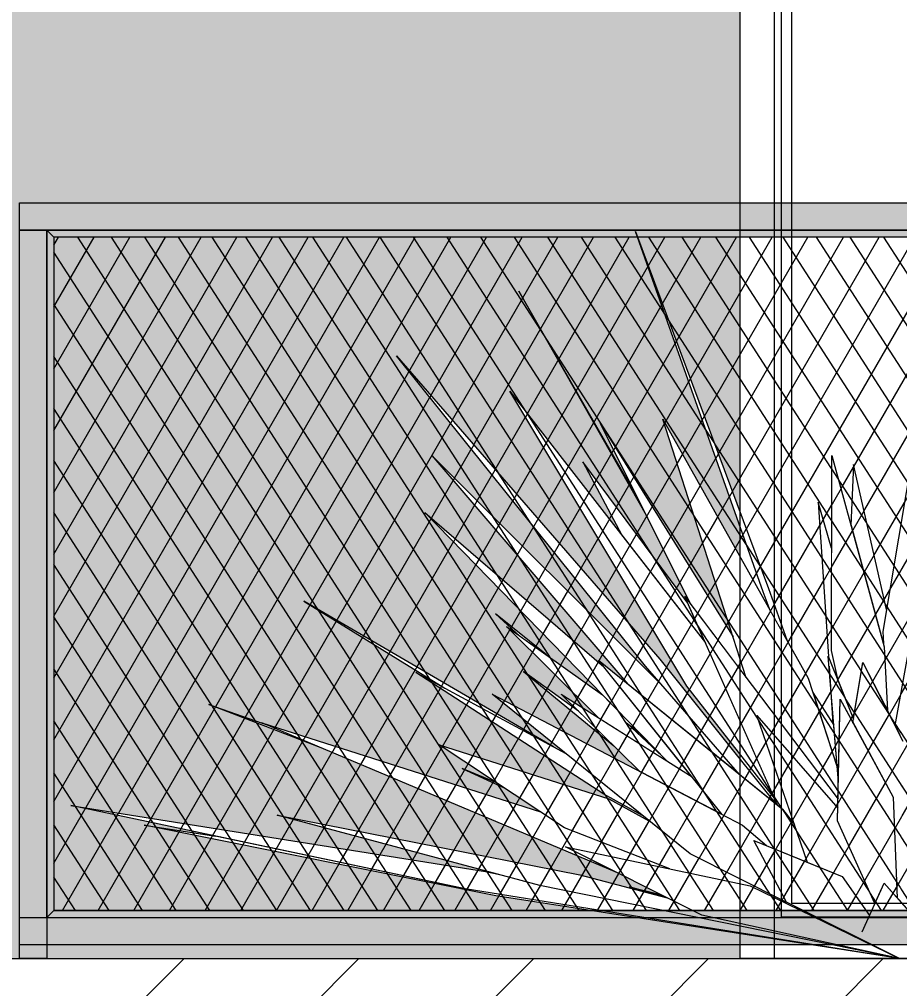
# Model space of a CAD drawing. Header units: metres. Extents: x 476297 to 476657, y 4620828 to 4621206.
# Drawn here: x 476624.046 to 476625.328, y 4621075.902 to 4621077.313 of the extents above; entities that cross this region are included whole.
import ezdxf

# ---------------------------------------------------------------- set-up
doc = ezdxf.new("R2010")
doc.units = ezdxf.units.M
doc.header["$MEASUREMENT"] = 0
doc.set_wipeout_variables(frame=1)
doc.linetypes.add('Wipeout_Contour', pattern=[1, 0, -1])
for name, color, linetype in [('2D Drafting - General_Pen_No__7', 7, 'Continuous'), ('New2D Drafting - General', 7, 'Continuous'), ('New2D Drafting - General_Pen_No__30_Pen_No__9_Pen_No__9', 7, 'Continuous'), ('NewR03_Nakveti', 7, 'Continuous'), ('zoma', 7, 'Continuous')]:
    doc.layers.add(name, color=color, linetype=linetype)
doc.styles.add('GENERATED_STYLE_2', font='arial.ttf')
doc.dimstyles.new('GENERATED_STYLE__1', dxfattribs={"dimtxt": 0.2, "dimasz": 0.064421, "dimexe": 0.18, "dimexo": 0.003, "dimgap": 0.09, "dimtad": 1, "dimtih": 1, "dimtoh": 1, "dimzin": 0, "dimdsep": 46, "dimtxsty": 'GENERATED_STYLE_2', "dimblk": 'ARROWHEAD_2', "dimblk1": 'ARROWHEAD_2', "dimblk2": 'ARROWHEAD_2', "dimcen": 0.09, "dimclrd": 142, "dimclre": 142, "dimclrt": 142, "dimadec": 0, "dimazin": 0, "dimtfac": 1, "dimtdec": 4, "dimtmove": 0, "dimatfit": 3, "dimfxl": 1, "dimtolj": 1, "dimtzin": 0, "dimarcsym": 0})

# ---------------------------------------------------------------- blocks, each defined once
blk = doc.blocks.new('*D30', base_point=(476844.5271, 4621385.791))
at = {"layer": 'zoma', "color": 142, "linetype": 'Continuous', "lineweight": 0, "transparency": 16777216}
for p, q in [((476623.7966, 4621074.3518), (476623.7966, 4621074.4789)), ((476630.6966, 4621074.3518), (476630.6966, 4621074.4789)), ((476623.821, 4621074.4577), (476623.7721, 4621074.373)), ((476630.721, 4621074.4577), (476630.6721, 4621074.373)), ((476623.7966, 4621074.4153), (476630.6966, 4621074.4153))]:
    blk.add_line(p, q, dxfattribs=at)
at = {"layer": 'zoma', "color": 142, "lineweight": 0, "transparency": 16777216, "insert": (476626.9805, 4621074.4553), "char_height": 0.2, "attachment_point": 7, "style": 'GENERATED_STYLE_2'}
blk.add_mtext('\\A1;{\\pql;\\fArial CYR|b0|i0|c204|p34;6,90}', dxfattribs=at)
blk = doc.blocks.new('ARROWHEAD_2')
at = {"color": 0, "linetype": 'Continuous', "lineweight": 0}
for p, q in [((-0.378, -0.655), (0.378, 0.655)), ((0, 0), (-1, 0))]:
    blk.add_line(p, q, dxfattribs=at)

msp = doc.modelspace()

# ---------------------------------------------------------------- hatches: boundary and pattern name
at = {"layer": '2D Drafting - General_Pen_No__7', "linetype": 'Continuous', "lineweight": 0}
h = msp.add_hatch(dxfattribs=at)
h.set_pattern_fill('MASONRY_BLOCK', style=0, pattern_type=2)
h.set_pattern_definition([(45, (476844.52715, 4621385.79104), (-0.12727922, 0.12727922), [])])
h.paths.add_polyline_path([(476604.8831, 4621075.4455), (476604.8831, 4621075.9455), (476656.9229, 4621075.9455), (476656.9229, 4621075.4455)])
at = {"layer": 'New2D Drafting - General_Pen_No__30_Pen_No__9_Pen_No__9', "linetype": 'Continuous', "lineweight": 0}
for color, points in [(252, [(476623.4962, 4621079.1454), (476623.4962, 4621075.9455), (476625.0962, 4621075.9455), (476625.0962, 4621078.4455), (476626.6962, 4621078.4455), (476626.6962, 4621075.9455), (476627.4962, 4621075.9455), (476627.4962, 4621078.4455), (476629.0962, 4621078.4455), (476629.0962, 4621075.9455), (476632.2962, 4621075.9455), (476632.2962, 4621078.4455), (476633.8962, 4621078.4455), (476633.8962, 4621075.9455), (476634.6963, 4621075.9455), (476634.6963, 4621078.4455), (476636.2963, 4621078.4455), (476636.2963, 4621075.9455), (476637.8962, 4621075.9455), (476637.8962, 4621078.4455), (476637.8962, 4621078.4455), (476637.8962, 4621079.1454), (476635.696, 4621079.1454), (476635.696, 4621078.8655), (476631.296, 4621078.8655), (476631.296, 4621079.1454), (476630.0961, 4621079.1454), (476630.0961, 4621078.8655), (476625.6961, 4621078.8655), (476625.6961, 4621079.1454)]), (255, [(476624.0866, 4621075.9455), (476624.0466, 4621075.9455), (476624.0466, 4621077.0055), (476624.0866, 4621077.0055)]), (255, [(476624.0866, 4621077.0055), (476624.0966, 4621076.9955), (476624.0966, 4621076.0155), (476624.0866, 4621076.0055)])]:
    msp.add_hatch(color=color, dxfattribs=at).paths.add_polyline_path(points)

# ---------------------------------------------------------------- linework, layer by layer
at = {"layer": '2D Drafting - General_Pen_No__7', "color": 7, "linetype": 'Continuous', "lineweight": 0, "flags": 128}
msp.add_lwpolyline([(476604.8831, 4621075.4455), (476604.8831, 4621075.9455), (476656.9229, 4621075.9455), (476656.9229, 4621075.4455)], close=True, dxfattribs=at)
at = {"layer": 'New2D Drafting - General_Pen_No__30_Pen_No__9_Pen_No__9', "color": 7, "linetype": 'Continuous', "lineweight": 0, "flags": 128}
msp.add_lwpolyline([(476623.4962, 4621075.9455), (476625.0962, 4621075.9455), (476625.0962, 4621078.4455), (476626.6962, 4621078.4455), (476626.6962, 4621075.9455), (476627.4962, 4621075.9455), (476627.4962, 4621078.4455), (476629.0962, 4621078.4455), (476629.0962, 4621075.9455), (476632.2962, 4621075.9455)], dxfattribs=at)
for points in [[(476624.0866, 4621075.9455), (476624.0466, 4621075.9455), (476624.0466, 4621077.0055), (476624.0866, 4621077.0055)], [(476624.0866, 4621077.0055), (476624.0966, 4621076.9955), (476624.0966, 4621076.0155), (476624.0866, 4621076.0055)]]:
    msp.add_lwpolyline(points, close=True, dxfattribs=at)

# ---------------------------------------------------------------- next in the draw order: wipeouts: each hides what was drawn before it
at = {"color": 254, "linetype": 'Wipeout_Contour', "lineweight": 0, "ltscale": 23227956.52293758}
msp.add_wipeout([(476625.2611, 4621076.6648), (476625.2573, 4621076.5758), (476625.3045, 4621076.404), (476625.3035, 4621076.4218), (476625.3089, 4621076.4536)], dxfattribs=at).dxf.layer = 'NewR03_Nakveti'
at = {"color": 254, "linetype": 'Wipeout_Contour', "lineweight": 0, "ltscale": 13936773.8319458}
msp.add_wipeout([(476624.8139, 4621076.3874), (476624.7399, 4621076.4471), (476624.7751, 4621076.415)], dxfattribs=at).dxf.layer = 'NewR03_Nakveti'
at = {"color": 254, "linetype": 'Wipeout_Contour', "lineweight": 0, "ltscale": 13936773.52242717}
msp.add_wipeout([(476624.7804, 4621076.3631), (476624.9122, 4621076.2549), (476624.8607, 4621076.3055)], dxfattribs=at).dxf.layer = 'NewR03_Nakveti'
at = {"color": 254, "linetype": 'Wipeout_Contour', "lineweight": 0, "ltscale": 13936773.37424339}
msp.add_wipeout([(476624.3223, 4621076.3152), (476624.4882, 4621076.2514), (476624.4096, 4621076.2846)], dxfattribs=at).dxf.layer = 'NewR03_Nakveti'
at = {"color": 254, "linetype": 'Wipeout_Contour', "lineweight": 0, "ltscale": 13936772.9537784}
msp.add_wipeout([(476624.6912, 4621076.2223), (476624.7512, 4621076.1947), (476624.7403, 4621076.2019)], dxfattribs=at).dxf.layer = 'NewR03_Nakveti'
at = {"color": 254, "linetype": 'Wipeout_Contour', "lineweight": 0, "ltscale": 13936772.55051166}
msp.add_wipeout([(476624.935, 4621076.0497), (476624.9886, 4621076.0346), (476624.9801, 4621076.0388)], dxfattribs=at).dxf.layer = 'NewR03_Nakveti'

# ---------------------------------------------------------------- next in the draw order: wipeouts: each hides what was drawn before it
at = {"color": 254, "linetype": 'Wipeout_Contour', "lineweight": 0, "ltscale": 23227955.07039427}
msp.add_wipeout([(476624.3323, 4621076.1238), (476624.2281, 4621076.1397), (476624.7403, 4621076.0368), (476625.3282, 4621075.9456), (476624.6956, 4621076.0471)], dxfattribs=at).dxf.layer = 'NewR03_Nakveti'

# ---------------------------------------------------------------- next in the draw order: wipeouts: each hides what was drawn before it
at = {"color": 254, "linetype": 'Wipeout_Contour', "lineweight": 0, "ltscale": 27873545.62018738}
msp.add_wipeout([(476624.7251, 4621076.072), (476624.1214, 4621076.1683), (476624.6956, 4621076.0471), (476625.3282, 4621075.9456), (476624.8044, 4621076.0518), (476624.7435, 4621076.0682)], dxfattribs=at).dxf.layer = 'NewR03_Nakveti'

# ---------------------------------------------------------------- next in the draw order: linework, layer by layer
at = {"layer": 'NewR03_Nakveti', "color": 116, "linetype": 'Continuous', "lineweight": 0}
msp.add_line((476624.2281, 4621076.1397), (476624.3323, 4621076.1238), dxfattribs=at)

# ---------------------------------------------------------------- next in the draw order: wipeouts: each hides what was drawn before it
at = {"color": 254, "linetype": 'Wipeout_Contour', "lineweight": 0, "ltscale": 27873545.38604416}
msp.add_wipeout([(476624.4219, 4621076.1544), (476624.8044, 4621076.0518), (476625.3282, 4621075.9456), (476625.0404, 4621076.0086), (476624.9895, 4621076.0341), (476624.8624, 4621076.0673)], dxfattribs=at).dxf.layer = 'NewR03_Nakveti'

# ---------------------------------------------------------------- next in the draw order: wipeouts: each hides what was drawn before it
at = {"color": 254, "linetype": 'Wipeout_Contour', "lineweight": 0, "ltscale": 18582363.77944191}
msp.add_wipeout([(476624.8418, 4621076.108), (476625.0404, 4621076.0086), (476625.3282, 4621075.9456), (476625.1106, 4621076.0513)], dxfattribs=at).dxf.layer = 'NewR03_Nakveti'

# ---------------------------------------------------------------- next in the draw order: wipeouts: each hides what was drawn before it
at = {"color": 254, "linetype": 'Wipeout_Contour', "lineweight": 0, "ltscale": 32519135.31181101}
msp.add_wipeout([(476624.3996, 4621076.2888), (476624.9139, 4621076.0717), (476624.9151, 4621076.0714), (476624.8418, 4621076.108), (476624.9934, 4621076.0761), (476624.8404, 4621076.1357), (476624.8052, 4621076.159)], dxfattribs=at).dxf.layer = 'NewR03_Nakveti'
at = {"color": 254, "linetype": 'Wipeout_Contour', "lineweight": 0, "ltscale": 32519135.75753459}
msp.add_wipeout([(476625.2446, 4621076.0649), (476625.116, 4621076.1175), (476625.1633, 4621076.0275), (476625.3282, 4621075.9456), (476625.3236, 4621075.9488), (476625.2736, 4621075.9846), (476625.2843, 4621076.0083)], dxfattribs=at).dxf.layer = 'NewR03_Nakveti'

# ---------------------------------------------------------------- next in the draw order: linework, layer by layer
at = {"layer": 'NewR03_Nakveti', "color": 116, "linetype": 'Continuous', "lineweight": 0}
msp.add_line((476624.3223, 4621076.3152), (476624.4096, 4621076.2846), dxfattribs=at)

# ---------------------------------------------------------------- next in the draw order: wipeouts: each hides what was drawn before it
at = {"color": 254, "linetype": 'Wipeout_Contour', "lineweight": 0, "ltscale": 23227954.03658736}
msp.add_wipeout([(476625.3055, 4621076.0552), (476625.2736, 4621075.9846), (476625.3236, 4621075.9488), (476625.3282, 4621075.9456), (476625.3448, 4621076.0108)], dxfattribs=at).dxf.layer = 'NewR03_Nakveti'

# ---------------------------------------------------------------- next in the draw order: wipeouts: each hides what was drawn before it
at = {"color": 254, "linetype": 'Wipeout_Contour', "lineweight": 0, "ltscale": 46455909.67952587}
msp.add_wipeout([(476624.6579, 4621076.2565), (476624.8404, 4621076.1357), (476624.9934, 4621076.0761), (476625.1106, 4621076.0513), (476625.3282, 4621075.9456), (476625.1633, 4621076.0275), (476625.1631, 4621076.0278), (476625.023, 4621076.0977), (476624.9629, 4621076.1462), (476624.9046, 4621076.1782)], dxfattribs=at).dxf.layer = 'NewR03_Nakveti'

# ---------------------------------------------------------------- next in the draw order: wipeouts: each hides what was drawn before it
at = {"color": 254, "linetype": 'Wipeout_Contour', "lineweight": 0, "ltscale": 32519135.91237884}
msp.add_wipeout([(476625.0994, 4621076.1397), (476624.735, 4621076.3302), (476625.023, 4621076.0977), (476625.1631, 4621076.0278), (476625.1328, 4621076.0856), (476625.116, 4621076.1175), (476625.1345, 4621076.1099)], dxfattribs=at).dxf.layer = 'NewR03_Nakveti'
at = {"color": 254, "linetype": 'Wipeout_Contour', "lineweight": 0, "ltscale": 27873545.34015618}
msp.add_wipeout([(476625.2416, 4621076.3232), (476625.2378, 4621076.146), (476625.2921, 4621076.0256), (476625.3055, 4621076.0552), (476625.3246, 4621076.0336), (476625.3187, 4621076.1805)], dxfattribs=at).dxf.layer = 'NewR03_Nakveti'

# ---------------------------------------------------------------- next in the draw order: linework, layer by layer
at = {"layer": 'NewR03_Nakveti', "color": 116, "linetype": 'Continuous', "lineweight": 0}
for p, q in [((476624.7403, 4621076.0368), (476624.2281, 4621076.1397)), ((476624.7251, 4621076.072), (476624.7435, 4621076.0682)), ((476624.9151, 4621076.0714), (476624.9139, 4621076.0717)), ((476624.8624, 4621076.0673), (476624.9895, 4621076.0341)), ((476624.9886, 4621076.0346), (476624.935, 4621076.0497)), ((476624.935, 4621076.0497), (476624.9801, 4621076.0388))]:
    msp.add_line(p, q, dxfattribs=at)

# ---------------------------------------------------------------- next in the draw order: wipeouts: each hides what was drawn before it
at = {"color": 254, "linetype": 'Wipeout_Contour', "lineweight": 0, "ltscale": 13936773.53462206}
msp.add_wipeout([(476624.4604, 4621076.4656), (476624.6658, 4621076.339), (476624.824, 4621076.2535)], dxfattribs=at).dxf.layer = 'NewR03_Nakveti'

# ---------------------------------------------------------------- next in the draw order: linework, layer by layer
at = {"layer": 'NewR03_Nakveti', "color": 116, "linetype": 'Continuous', "lineweight": 0}
msp.add_line((476624.4882, 4621076.2514), (476624.3223, 4621076.3152), dxfattribs=at)

# ---------------------------------------------------------------- next in the draw order: wipeouts: each hides what was drawn before it
at = {"color": 254, "linetype": 'Wipeout_Contour', "lineweight": 0, "ltscale": 18582363.99534116}
msp.add_wipeout([(476624.6236, 4621076.3618), (476624.8974, 4621076.1849), (476624.9537, 4621076.1536), (476624.842, 4621076.2438)], dxfattribs=at).dxf.layer = 'NewR03_Nakveti'

# ---------------------------------------------------------------- next in the draw order: linework, layer by layer
at = {"layer": 'NewR03_Nakveti', "color": 116, "linetype": 'Continuous', "lineweight": 0}
msp.add_line((476624.8044, 4621076.0518), (476624.4219, 4621076.1544), dxfattribs=at)

# ---------------------------------------------------------------- next in the draw order: wipeouts: each hides what was drawn before it
at = {"color": 254, "linetype": 'Wipeout_Contour', "lineweight": 0, "ltscale": 18582364.12688219}
msp.add_wipeout([(476624.8355, 4621076.3303), (476624.95, 4621076.2178), (476625.0697, 4621076.1552), (476625.0259, 4621076.2098)], dxfattribs=at).dxf.layer = 'NewR03_Nakveti'

# ---------------------------------------------------------------- next in the draw order: linework, layer by layer
at = {"layer": 'NewR03_Nakveti', "color": 116, "linetype": 'Continuous', "lineweight": 0}
msp.add_line((476624.4219, 4621076.1544), (476624.8624, 4621076.0673), dxfattribs=at)

# ---------------------------------------------------------------- next in the draw order: wipeouts: each hides what was drawn before it
at = {"color": 254, "linetype": 'Wipeout_Contour', "lineweight": 0, "ltscale": 32519135.84505978}
msp.add_wipeout([(476624.8895, 4621076.3799), (476625.0697, 4621076.1552), (476625.0994, 4621076.1397), (476625.1345, 4621076.1099), (476625.1942, 4621076.0855), (476625.1751, 4621076.1408), (476625.1576, 4621076.1631)], dxfattribs=at).dxf.layer = 'NewR03_Nakveti'

# ---------------------------------------------------------------- next in the draw order: linework, layer by layer
at = {"layer": 'NewR03_Nakveti', "color": 116, "linetype": 'Continuous', "lineweight": 0}
for p, q in [((476624.9934, 4621076.0761), (476624.8404, 4621076.1357)), ((476625.0404, 4621076.0086), (476624.8418, 4621076.108)), ((476624.8418, 4621076.108), (476625.1106, 4621076.0513))]:
    msp.add_line(p, q, dxfattribs=at)

# ---------------------------------------------------------------- next in the draw order: wipeouts: each hides what was drawn before it
at = {"color": 254, "linetype": 'Wipeout_Contour', "lineweight": 0, "ltscale": 18582364.64352688}
msp.add_wipeout([(476624.9847, 4621076.3406), (476624.647, 4621076.6777), (476624.9326, 4621076.345), (476625.0952, 4621076.2135)], dxfattribs=at).dxf.layer = 'NewR03_Nakveti'
at = {"color": 254, "linetype": 'Wipeout_Contour', "lineweight": 0, "ltscale": 32519136.17301476}
msp.add_wipeout([(476625.2382, 4621076.1645), (476625.1201, 4621076.2993), (476625.1942, 4621076.0855), (476625.2446, 4621076.0649), (476625.2843, 4621076.0083), (476625.2921, 4621076.0256), (476625.2378, 4621076.146)], dxfattribs=at).dxf.layer = 'NewR03_Nakveti'

# ---------------------------------------------------------------- next in the draw order: hatches: boundary and pattern name
at = {"layer": 'New2D Drafting - General_Pen_No__30_Pen_No__9_Pen_No__9', "linetype": 'Continuous', "lineweight": 0}
for points in [[(476624.0966, 4621076.0155), (476624.0866, 4621076.0055), (476625.3756, 4621076.0055), (476625.3656, 4621076.0155)], [(476630.6716, 4621076.0055), (476630.6716, 4621075.9655), (476624.0466, 4621075.9655), (476624.0466, 4621076.0055)]]:
    msp.add_hatch(color=255, dxfattribs=at).paths.add_polyline_path(points)

# ---------------------------------------------------------------- next in the draw order: linework, layer by layer
at = {"layer": 'New2D Drafting - General_Pen_No__30_Pen_No__9_Pen_No__9', "color": 7, "linetype": 'Continuous', "lineweight": 0, "flags": 128}
for points in [[(476624.0966, 4621076.0155), (476624.0866, 4621076.0055), (476625.3756, 4621076.0055), (476625.3656, 4621076.0155)], [(476630.6716, 4621076.0055), (476630.6716, 4621075.9655), (476624.0466, 4621075.9655), (476624.0466, 4621076.0055)]]:
    msp.add_lwpolyline(points, close=True, dxfattribs=at)
at = {"layer": 'NewR03_Nakveti', "color": 116, "linetype": 'Continuous', "lineweight": 0}
for p, q in [((476625.1633, 4621076.0275), (476625.116, 4621076.1175)), ((476625.116, 4621076.1175), (476625.2446, 4621076.0649)), ((476625.1631, 4621076.0278), (476625.023, 4621076.0977)), ((476625.3282, 4621075.9456), (476625.0404, 4621076.0086))]:
    msp.add_line(p, q, dxfattribs=at)

# ---------------------------------------------------------------- next in the draw order: wipeouts: each hides what was drawn before it
at = {"color": 254, "linetype": 'Wipeout_Contour', "lineweight": 0, "ltscale": 32519137.01614856}
msp.add_wipeout([(476624.8953, 4621076.3294), (476624.7555, 4621076.429), (476624.8897, 4621076.296), (476624.9892, 4621076.2331), (476624.9823, 4621076.2401), (476624.9305, 4621076.2887), (476624.9504, 4621076.2729)], dxfattribs=at).dxf.layer = 'NewR03_Nakveti'
at = {"color": 254, "linetype": 'Wipeout_Contour', "lineweight": 0, "ltscale": 27873546.52545698}
msp.add_wipeout([(476625.2601, 4621076.2888), (476625.3187, 4621076.1805), (476625.3246, 4621076.0336), (476625.3294, 4621076.0282), (476625.333, 4621076.2621), (476625.2748, 4621076.3765)], dxfattribs=at).dxf.layer = 'NewR03_Nakveti'

# ---------------------------------------------------------------- next in the draw order: linework, layer by layer
at = {"layer": 'NewR03_Nakveti', "color": 116, "linetype": 'Continuous', "lineweight": 0}
for p, q in [((476625.3187, 4621076.1805), (476625.3246, 4621076.0336)), ((476625.2446, 4621076.0649), (476625.2843, 4621076.0083)), ((476625.3282, 4621075.9456), (476624.6956, 4621076.0471)), ((476625.3282, 4621075.9456), (476624.8044, 4621076.0518)), ((476625.1106, 4621076.0513), (476625.3282, 4621075.9456)), ((476625.2736, 4621075.9846), (476625.3055, 4621076.0552)), ((476625.3055, 4621076.0552), (476625.3448, 4621076.0108)), ((476625.3282, 4621075.9456), (476624.7403, 4621076.0368)), ((476625.3282, 4621075.9456), (476625.1633, 4621076.0275))]:
    msp.add_line(p, q, dxfattribs=at)

# ---------------------------------------------------------------- next in the draw order: wipeouts: each hides what was drawn before it
at = {"color": 254, "linetype": 'Wipeout_Contour', "lineweight": 0, "ltscale": 27873547.32243007}
msp.add_wipeout([(476625.3215, 4621076.2847), (476625.3295, 4621076.2691), (476625.3295, 4621076.2904), (476625.3578, 4621076.4019), (476625.3933, 4621076.5852), (476625.3927, 4621076.6775)], dxfattribs=at).dxf.layer = 'NewR03_Nakveti'
at = {"color": 254, "linetype": 'Wipeout_Contour', "lineweight": 0, "ltscale": 13936773.66221931}
msp.add_wipeout([(476624.9305, 4621076.2887), (476624.9823, 4621076.2401), (476624.9504, 4621076.2729)], dxfattribs=at).dxf.layer = 'NewR03_Nakveti'

# ---------------------------------------------------------------- next in the draw order: wipeouts: each hides what was drawn before it
at = {"color": 254, "linetype": 'Wipeout_Contour', "lineweight": 0, "ltscale": 18582364.36513861}
msp.add_wipeout([(476624.6367, 4621076.595), (476624.9892, 4621076.2331), (476625.0259, 4621076.2098), (476624.8974, 4621076.3701)], dxfattribs=at).dxf.layer = 'NewR03_Nakveti'

# ---------------------------------------------------------------- next in the draw order: wipeouts: each hides what was drawn before it
at = {"color": 254, "linetype": 'Wipeout_Contour', "lineweight": 0, "ltscale": 32519136.20084829}
msp.add_wipeout([(476625.0154, 4621076.4724), (476625.1504, 4621076.1689), (476625.1576, 4621076.1631), (476625.1751, 4621076.1408), (476625.1201, 4621076.2993), (476625.2382, 4621076.1645), (476625.2385, 4621076.1776)], dxfattribs=at).dxf.layer = 'NewR03_Nakveti'

# ---------------------------------------------------------------- next in the draw order: linework, layer by layer
at = {"layer": 'NewR03_Nakveti', "color": 116, "linetype": 'Continuous', "lineweight": 0}
for p, q in [((476625.1576, 4621076.1631), (476625.1751, 4621076.1408)), ((476625.2921, 4621076.0256), (476625.2378, 4621076.146)), ((476625.0994, 4621076.1397), (476625.1345, 4621076.1099))]:
    msp.add_line(p, q, dxfattribs=at)

# ---------------------------------------------------------------- next in the draw order: wipeouts: each hides what was drawn before it
at = {"color": 254, "linetype": 'Wipeout_Contour', "lineweight": 0, "ltscale": 18582365.45986951}
msp.add_wipeout([(476624.8671, 4621076.6683), (476624.9236, 4621076.5617), (476625.0453, 4621076.4051), (476625.0197, 4621076.4627)], dxfattribs=at).dxf.layer = 'NewR03_Nakveti'
at = {"color": 254, "linetype": 'Wipeout_Contour', "lineweight": 0, "ltscale": 23227956.19393265}
msp.add_wipeout([(476625.2243, 4621076.3857), (476625.239, 4621076.2023), (476625.2416, 4621076.3232), (476625.2601, 4621076.2888), (476625.261, 4621076.2939)], dxfattribs=at).dxf.layer = 'NewR03_Nakveti'

# ---------------------------------------------------------------- next in the draw order: wipeouts: each hides what was drawn before it
at = {"color": 254, "linetype": 'Wipeout_Contour', "lineweight": 0, "ltscale": 23227955.53471743}
msp.add_wipeout([(476624.5957, 4621076.8229), (476624.9581, 4621076.3713), (476625.0952, 4621076.2135), (476625.1471, 4621076.1716), (476624.979, 4621076.3813)], dxfattribs=at).dxf.layer = 'NewR03_Nakveti'

# ---------------------------------------------------------------- next in the draw order: linework, layer by layer
at = {"layer": 'NewR03_Nakveti', "color": 116, "linetype": 'Continuous', "lineweight": 0}
for p, q in [((476624.4604, 4621076.4656), (476624.6658, 4621076.339)), ((476624.7403, 4621076.2019), (476624.6912, 4621076.2223)), ((476624.6912, 4621076.2223), (476624.7512, 4621076.1947)), ((476624.6956, 4621076.0471), (476624.1214, 4621076.1683)), ((476624.1214, 4621076.1683), (476624.7251, 4621076.072))]:
    msp.add_line(p, q, dxfattribs=at)

# ---------------------------------------------------------------- next in the draw order: wipeouts: each hides what was drawn before it
at = {"color": 254, "linetype": 'Wipeout_Contour', "lineweight": 0, "ltscale": 18582364.89317321}
msp.add_wipeout([(476624.7607, 4621076.7715), (476625.0185, 4621076.342), (476625.146, 4621076.1788), (476625.0453, 4621076.4051)], dxfattribs=at).dxf.layer = 'NewR03_Nakveti'

# ---------------------------------------------------------------- next in the draw order: linework, layer by layer
at = {"layer": 'NewR03_Nakveti', "color": 116, "linetype": 'Continuous', "lineweight": 0}
for p, q in [((476624.824, 4621076.2535), (476624.4604, 4621076.4656)), ((476624.8139, 4621076.3874), (476624.7399, 4621076.4471)), ((476624.7399, 4621076.4471), (476624.7751, 4621076.415)), ((476624.6236, 4621076.3618), (476624.842, 4621076.2438)), ((476624.8607, 4621076.3055), (476624.7804, 4621076.3631)), ((476624.95, 4621076.2178), (476624.8355, 4621076.3303)), ((476624.9139, 4621076.0717), (476624.3996, 4621076.2888)), ((476624.3996, 4621076.2888), (476624.8052, 4621076.159)), ((476624.9305, 4621076.2887), (476624.9504, 4621076.2729)), ((476624.8404, 4621076.1357), (476624.6579, 4621076.2565)), ((476624.6579, 4621076.2565), (476624.9046, 4621076.1782)), ((476624.9537, 4621076.1536), (476624.8974, 4621076.1849)), ((476624.9046, 4621076.1782), (476624.9629, 4621076.1462))]:
    msp.add_line(p, q, dxfattribs=at)

# ---------------------------------------------------------------- next in the draw order: wipeouts: each hides what was drawn before it
at = {"color": 254, "linetype": 'Wipeout_Contour', "lineweight": 0, "ltscale": 13936774.30869551}
msp.add_wipeout([(476624.7739, 4621076.917), (476624.9609, 4621076.5874), (476624.9474, 4621076.6145)], dxfattribs=at).dxf.layer = 'NewR03_Nakveti'
at = {"color": 254, "linetype": 'Wipeout_Contour', "lineweight": 0, "ltscale": 27873546.15978137}
msp.add_wipeout([(476625.195, 4621076.3535), (476624.9835, 4621076.7304), (476625.1049, 4621076.3542), (476625.2385, 4621076.1776), (476625.239, 4621076.2023), (476625.2373, 4621076.2241)], dxfattribs=at).dxf.layer = 'NewR03_Nakveti'

# ---------------------------------------------------------------- next in the draw order: linework, layer by layer
at = {"layer": 'NewR03_Nakveti', "color": 116, "linetype": 'Continuous', "lineweight": 0}
for p, q in [((476625.146, 4621076.1788), (476625.0185, 4621076.342)), ((476625.023, 4621076.0977), (476624.735, 4621076.3302)), ((476624.735, 4621076.3302), (476625.0994, 4621076.1397)), ((476624.8355, 4621076.3303), (476625.0259, 4621076.2098)), ((476625.1942, 4621076.0855), (476625.1201, 4621076.2993)), ((476624.9823, 4621076.2401), (476624.9305, 4621076.2887))]:
    msp.add_line(p, q, dxfattribs=at)

# ---------------------------------------------------------------- next in the draw order: wipeouts: each hides what was drawn before it
at = {"color": 254, "linetype": 'Wipeout_Contour', "lineweight": 0, "ltscale": 18582364.94410713}
msp.add_wipeout([(476624.8926, 4621076.7244), (476625.024, 4621076.4611), (476625.1049, 4621076.3542), (476625.0856, 4621076.414)], dxfattribs=at).dxf.layer = 'NewR03_Nakveti'
at = {"color": 254, "linetype": 'Wipeout_Contour', "lineweight": 0, "ltscale": 13936773.19977482}
msp.add_wipeout([(476625.2255, 4621076.3713), (476625.231, 4621076.2875), (476625.2324, 4621076.2854)], dxfattribs=at).dxf.layer = 'NewR03_Nakveti'

# ---------------------------------------------------------------- next in the draw order: linework, layer by layer
at = {"layer": 'NewR03_Nakveti', "color": 116, "linetype": 'Continuous', "lineweight": 0}
for p, q in [((476624.647, 4621076.6777), (476624.9326, 4621076.345)), ((476624.8671, 4621076.6683), (476624.9236, 4621076.5617)), ((476624.6367, 4621076.595), (476624.8974, 4621076.3701)), ((476624.8897, 4621076.296), (476624.7555, 4621076.429)), ((476624.7555, 4621076.429), (476624.8953, 4621076.3294)), ((476624.979, 4621076.3813), (476625.1471, 4621076.1716)), ((476625.0697, 4621076.1552), (476624.8895, 4621076.3799)), ((476624.8895, 4621076.3799), (476625.1576, 4621076.1631)), ((476625.0952, 4621076.2135), (476624.9581, 4621076.3713)), ((476624.8974, 4621076.1849), (476624.6236, 4621076.3618)), ((476624.7804, 4621076.3631), (476624.9122, 4621076.2549))]:
    msp.add_line(p, q, dxfattribs=at)

# ---------------------------------------------------------------- next in the draw order: wipeouts: each hides what was drawn before it
at = {"color": 254, "linetype": 'Wipeout_Contour', "lineweight": 0, "ltscale": 23227956.06304944}
msp.add_wipeout([(476624.9436, 4621077.0039), (476625.1295, 4621076.4794), (476625.1397, 4621076.4521), (476625.1638, 4621076.4092), (476625.1372, 4621076.4841)], dxfattribs=at).dxf.layer = 'NewR03_Nakveti'
at = {"color": 254, "linetype": 'Wipeout_Contour', "lineweight": 0, "ltscale": 23227956.38696231}
msp.add_wipeout([(476625.2291, 4621076.5429), (476625.2098, 4621076.6099), (476625.2246, 4621076.385), (476625.2386, 4621076.35), (476625.2289, 4621076.3939)], dxfattribs=at).dxf.layer = 'NewR03_Nakveti'
at = {"color": 254, "linetype": 'Wipeout_Contour', "lineweight": 0, "ltscale": 13936773.62694733}
msp.add_wipeout([(476625.2018, 4621076.3326), (476625.2373, 4621076.2241), (476625.2324, 4621076.2854)], dxfattribs=at).dxf.layer = 'NewR03_Nakveti'

# ---------------------------------------------------------------- next in the draw order: hatches: boundary and pattern name
at = {"layer": 'New2D Drafting - General_Pen_No__30_Pen_No__9_Pen_No__9', "linetype": 'Continuous', "lineweight": 0}
for points in [[(476630.6716, 4621077.0455), (476630.6716, 4621077.0055), (476624.0466, 4621077.0055), (476624.0466, 4621077.0455)], [(476624.0966, 4621076.9955), (476624.0866, 4621077.0055), (476625.3756, 4621077.0055), (476625.3656, 4621076.9955)]]:
    msp.add_hatch(color=255, dxfattribs=at).paths.add_polyline_path(points)

# ---------------------------------------------------------------- next in the draw order: linework, layer by layer
at = {"layer": 'New2D Drafting - General_Pen_No__30_Pen_No__9_Pen_No__9', "color": 7, "linetype": 'Continuous', "lineweight": 0, "flags": 128}
for points in [[(476630.6716, 4621077.0455), (476630.6716, 4621077.0055), (476624.0466, 4621077.0055), (476624.0466, 4621077.0455)], [(476624.0966, 4621076.9955), (476624.0866, 4621077.0055), (476625.3756, 4621077.0055), (476625.3656, 4621076.9955)]]:
    msp.add_lwpolyline(points, close=True, dxfattribs=at)
at = {"layer": 'NewR03_Nakveti', "color": 116, "linetype": 'Continuous', "lineweight": 0}
for p, q in [((476625.1295, 4621076.4794), (476624.9436, 4621077.0039)), ((476624.9436, 4621077.0039), (476625.1372, 4621076.4841)), ((476624.9474, 4621076.6145), (476624.7739, 4621076.917)), ((476624.7739, 4621076.917), (476624.9609, 4621076.5874)), ((476624.9581, 4621076.3713), (476624.5957, 4621076.8229)), ((476624.5957, 4621076.8229), (476624.979, 4621076.3813)), ((476625.0185, 4621076.342), (476624.7607, 4621076.7715)), ((476624.7607, 4621076.7715), (476625.0453, 4621076.4051)), ((476625.024, 4621076.4611), (476624.8926, 4621076.7244)), ((476624.8926, 4621076.7244), (476625.0856, 4621076.414)), ((476625.1049, 4621076.3542), (476624.9835, 4621076.7304)), ((476624.9835, 4621076.7304), (476625.195, 4621076.3535)), ((476624.9847, 4621076.3406), (476624.647, 4621076.6777)), ((476625.0197, 4621076.4627), (476624.8671, 4621076.6683)), ((476624.9892, 4621076.2331), (476624.6367, 4621076.595)), ((476625.1397, 4621076.4521), (476625.1295, 4621076.4794)), ((476625.1372, 4621076.4841), (476625.1638, 4621076.4092)), ((476625.1504, 4621076.1689), (476625.0154, 4621076.4724))]:
    msp.add_line(p, q, dxfattribs=at)

# ---------------------------------------------------------------- next in the draw order: wipeouts: each hides what was drawn before it
at = {"color": 254, "linetype": 'Wipeout_Contour', "lineweight": 0, "ltscale": 32519137.7424642}
msp.add_wipeout([(476625.2289, 4621076.3939), (476625.2386, 4621076.35), (476625.261, 4621076.2939), (476625.2748, 4621076.3765), (476625.3103, 4621076.3066), (476625.3058, 4621076.3993), (476625.2294, 4621076.6777)], dxfattribs=at).dxf.layer = 'NewR03_Nakveti'

# ---------------------------------------------------------------- next in the draw order: linework, layer by layer
at = {"layer": 'NewR03_Nakveti', "color": 116, "linetype": 'Continuous', "lineweight": 0}
for p, q in [((476625.2289, 4621076.3939), (476625.2294, 4621076.6777)), ((476625.2611, 4621076.6648), (476625.2573, 4621076.5758)), ((476625.2291, 4621076.5429), (476625.2098, 4621076.6099)), ((476625.2098, 4621076.6099), (476625.2246, 4621076.385)), ((476625.0154, 4621076.4724), (476625.2385, 4621076.1776)), ((476625.239, 4621076.2023), (476625.2243, 4621076.3857)), ((476625.2243, 4621076.3857), (476625.261, 4621076.2939)), ((476625.2386, 4621076.35), (476625.2289, 4621076.3939)), ((476625.2255, 4621076.3713), (476625.231, 4621076.2875)), ((476625.2601, 4621076.2888), (476625.2748, 4621076.3765)), ((476625.195, 4621076.3535), (476625.2373, 4621076.2241)), ((476625.2018, 4621076.3326), (476625.2324, 4621076.2854)), ((476625.2378, 4621076.146), (476625.2416, 4621076.3232)), ((476625.1201, 4621076.2993), (476625.2382, 4621076.1645))]:
    msp.add_line(p, q, dxfattribs=at)

# ---------------------------------------------------------------- next in the draw order: wipeouts: each hides what was drawn before it
at = {"color": 254, "linetype": 'Wipeout_Contour', "lineweight": 0, "ltscale": 32519138.77447769}
msp.add_wipeout([(476625.3035, 4621076.4218), (476625.3045, 4621076.404), (476625.3058, 4621076.3993), (476625.3103, 4621076.3066), (476625.3215, 4621076.2847), (476625.3804, 4621076.6098), (476625.366, 4621076.7936)], dxfattribs=at).dxf.layer = 'NewR03_Nakveti'

# ---------------------------------------------------------------- next in the draw order: hatches: boundary and pattern name
at = {"layer": 'New2D Drafting - General', "linetype": 'Continuous', "lineweight": 0}
h = msp.add_hatch(dxfattribs=at)
h.set_pattern_fill('BATT_INSULATION', style=0, pattern_type=2)
h.set_pattern_definition([(60, (476844.52715, 4621385.791044), (-0.038971143, 0.0225), []), (122.833095, (476844.52715, 4621385.791044), (0.0368060797, 0.01875), [])])
h.paths.add_polyline_path([(476625.3656, 4621076.9955), (476624.0966, 4621076.9955), (476624.0966, 4621076.0155), (476625.3656, 4621076.0155)])

# ---------------------------------------------------------------- next in the draw order: linework, layer by layer
at = {"layer": '2D Drafting - General_Pen_No__7', "color": 7, "linetype": 'Continuous', "lineweight": 0, "flags": 128}
msp.add_lwpolyline([(476626.692, 4621075.9456), (476625.0962, 4621075.9456), (476625.0962, 4621078.4456), (476626.6962, 4621078.4456)], dxfattribs=at)
for points in [[(476625.1462, 4621078.3956), (476626.6462, 4621078.3956), (476626.6462, 4621075.9456), (476625.1462, 4621075.9456)], [(476625.1562, 4621078.3856), (476626.6362, 4621078.3856), (476626.6362, 4621076.0056), (476625.1562, 4621076.0056)], [(476625.1712, 4621078.3706), (476625.8562, 4621078.3706), (476625.8562, 4621076.0256), (476625.1712, 4621076.0256)]]:
    msp.add_lwpolyline(points, close=True, dxfattribs=at)
at = {"layer": 'New2D Drafting - General', "color": 7, "linetype": 'Continuous', "lineweight": 0, "flags": 128}
msp.add_lwpolyline([(476625.3656, 4621076.9955), (476624.0966, 4621076.9955), (476624.0966, 4621076.0155), (476625.3656, 4621076.0155)], close=True, dxfattribs=at)
at = {"layer": 'NewR03_Nakveti', "color": 116, "linetype": 'Continuous', "lineweight": 0}
for p, q in [((476625.366, 4621076.7936), (476625.3035, 4621076.4218)), ((476625.2294, 4621076.6777), (476625.3058, 4621076.3993)), ((476625.3215, 4621076.2847), (476625.3927, 4621076.6775)), ((476625.3089, 4621076.4536), (476625.2611, 4621076.6648)), ((476625.3035, 4621076.4218), (476625.3045, 4621076.404)), ((476625.3058, 4621076.3993), (476625.3103, 4621076.3066)), ((476625.2748, 4621076.3765), (476625.333, 4621076.2621)), ((476625.2416, 4621076.3232), (476625.3187, 4621076.1805))]:
    msp.add_line(p, q, dxfattribs=at)

# ---------------------------------------------------------------- next in the draw order: dimensions: what is measured, and where the dimension line sits
at = {"layer": 'zoma', "color": 142, "linetype": 'Continuous', "lineweight": 0}
dim = msp.add_linear_dim(base=(476630.6966, 4621074.4153), p1=(476623.7966, 4621079.5371), p2=(476630.6966, 4621079.5371), dimstyle='GENERATED_STYLE__1', dxfattribs=at)
dim.commit()
dim.dimension.update_dxf_attribs({"geometry": '*D30', "text_midpoint": (476627.2403, 4621074.5553), "dimtype": 160})

doc.saveas('drawing.dxf')
